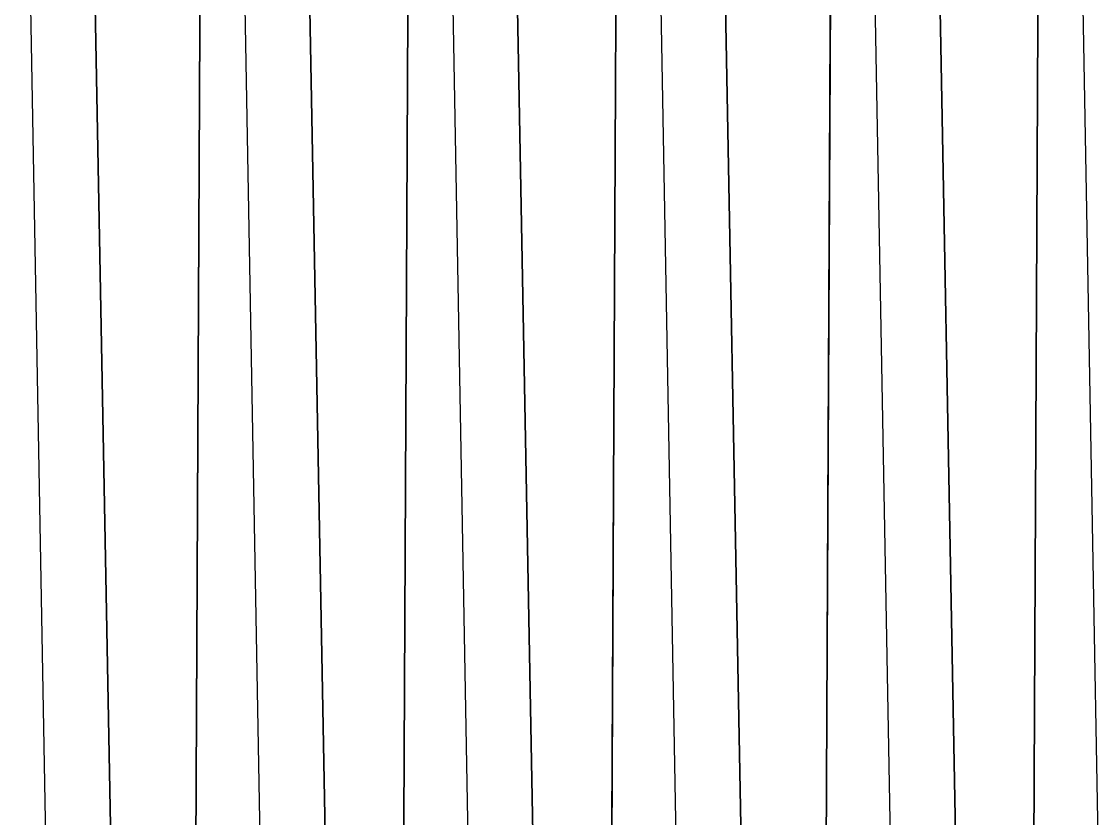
# Model space of a CAD drawing. Header units: millimetres. Extents: x 0 to 1881, y -1115 to 723.
# Drawn here: x 221.1 to 317, y 551.6 to 622.6 of the extents above; entities that cross this region are included whole.
import ezdxf

# ---------------------------------------------------------------- set-up
doc = ezdxf.new("R2010")
doc.units = ezdxf.units.MM
doc.layers.add('Blocks', color=7, linetype='Continuous')
doc.layers.add('Blocks$Inner', color=7, linetype='Continuous', lineweight=25, true_color=0x007f00)
doc.layers.add('Blocks$Outline', color=7, linetype='Continuous', lineweight=35, true_color=0xff3f3f)

# ---------------------------------------------------------------- blocks, each defined once
blk = doc.blocks.new('PK4 Lounge Chair Front')
at = {"layer": 'Blocks$Inner'}
for p, q in [((274.223, 670.718), (272.792, 377.567)), ((293.329, 670.636), (291.898, 377.979))]:
    blk.add_line(p, q, dxfattribs=at)
for points in [[(221.061, 668.298), (223.238, 548.194)], [(226.798, 668.348), (232.215, 378.147)], [(241.494, 377.398), (242.344, 548.194), (240.167, 668.281), (240.418, 678.254), (240.899, 686.427), (241.277, 690.058), (241.506, 691.603), (241.765, 692.908)], [(269.824, 378.038), (264.406, 668.334)], [(288.355, 378.123), (282.938, 668.359)], [(301.726, 377.421), (298.484, 548.194), (296.308, 668.28), (296.156, 672.369), (296.221, 677.285), (296.717, 683.856), (297.862, 692.908)], [(302.045, 668.294), (307.461, 377.836)], [(311.835, 671.342), (310.4, 377.836)], [(238.367, 668.795), (238.474, 668.714), (238.584, 668.64), (238.474, 668.714), (238.367, 668.795), (238.263, 668.881), (238.161, 668.974), (238.076, 669.058), (237.994, 669.147), (237.915, 669.241), (237.839, 669.341), (237.766, 669.445), (237.696, 669.554), (237.63, 669.668), (237.567, 669.787), (237.507, 669.911), (237.451, 670.04), (237.349, 670.312), (237.262, 670.603), (237.19, 670.914), (235.757, 377.871)], [(245.905, 668.309), (251.321, 377.895)], [(255.718, 671.241), (255.705, 671.205), (255.693, 671.169), (254.26, 377.734)], [(258.67, 668.275), (260.846, 548.194)], [(276.753, 668.327), (276.864, 668.309), (276.976, 668.295), (277.088, 668.285), (277.201, 668.278), (279.378, 548.194), (282.619, 377.83)], [(316.137, 377.298), (316.987, 548.194), (314.81, 668.286), (314.604, 668.279), (314.502, 668.281), (314.4, 668.285), (314.299, 668.294)]]:
    blk.add_lwpolyline(points, dxfattribs=at)
at = {"layer": 'Blocks$Outline'}
for points in [[(235.758, 377.897), (237.19, 670.914)], [(245.905, 668.309), (251.321, 377.925)], [(254.26, 377.735), (255.693, 671.169)], [(264.406, 668.334), (269.824, 378.039)], [(272.792, 377.57), (274.223, 670.718)], [(291.898, 377.982), (293.329, 670.636)], [(310.4, 377.84), (311.835, 671.342)], [(226.798, 668.348), (232.215, 378.148)], [(282.938, 668.359), (288.355, 378.123)], [(302.045, 668.294), (307.461, 377.844)]]:
    blk.add_lwpolyline(points, dxfattribs=at)

msp = doc.modelspace()

# ---------------------------------------------------------------- block references
at = {"layer": 'Blocks'}
msp.add_blockref('PK4 Lounge Chair Front', (0, 0), dxfattribs=at)

doc.saveas('drawing.dxf')
